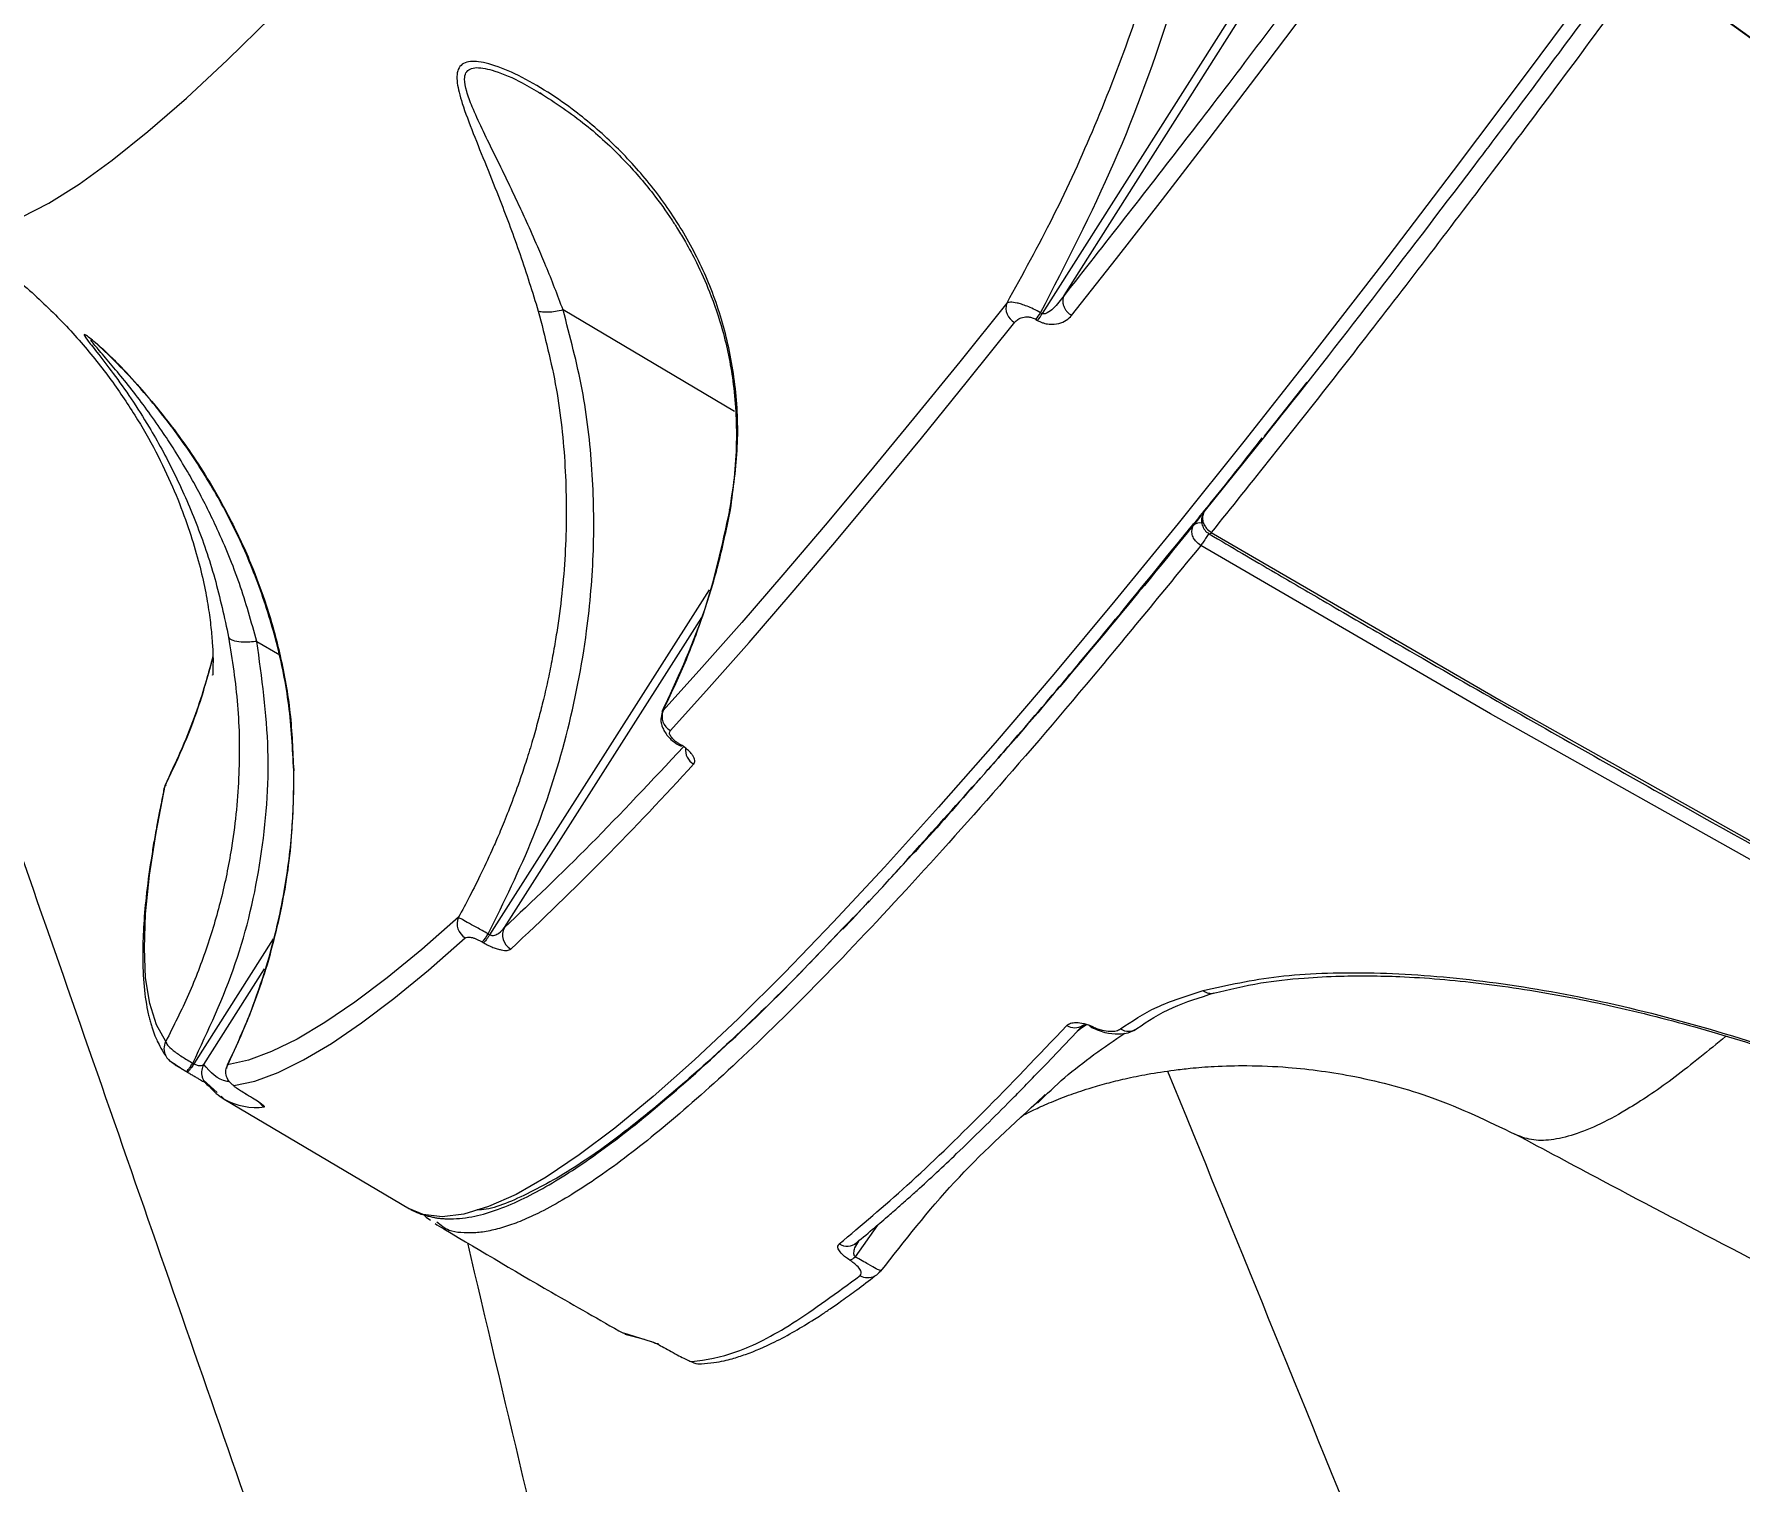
# Model space of a CAD drawing. Header units: millimetres. Extents: x -5609 to 5139, y -3980 to 3221.
# Drawn here: x 1872.1 to 1978.7, y -508.7 to -418.1 of the extents above; entities that cross this region are included whole.
import ezdxf

# ---------------------------------------------------------------- set-up
doc = ezdxf.new("R2010")
doc.units = ezdxf.units.MM
for name, color, linetype in [('DIKOM_ОБЪЕКТ', 7, 'Continuous'), ('DIKOM_РАЗМЕР_ЗОНА', 7, 'Continuous'), ('DIKOM_РАЗМЕР_ОБЪЕКТА', 7, 'Continuous')]:
    doc.layers.add(name, color=color, linetype=linetype)
doc.styles.add('style1', font='arial.ttf', dxfattribs={"width": 0.8})
doc.dimstyles.new('1-50', dxfattribs={"dimtxt": 300, "dimasz": 200, "dimexe": 100, "dimexo": 0, "dimgap": 100, "dimtad": 1, "dimtxsty": 'style1', "dimcen": 200, "dimclrd": 7, "dimclre": 7, "dimclrt": 7, "dimadec": 1, "dimazin": 2, "dimtfac": 1, "dimtmove": 0, "dimatfit": 2, "dimfxl": 0, "dimlwd": 25, "dimlwe": 18, "dimarcsym": 0})

# ---------------------------------------------------------------- blocks, each defined once
blk = doc.blocks.new('A$Cc336a1e3')
at = {"color": 8, "linetype": 'Continuous', "lineweight": 15}
for p, q in [((4781.8, 879.05), (4755.29, 837.28)), ((4756.66, 838.42), (4781.25, 877.16)), ((4736.06, 831.16), (4725.33, 837.51)), ((4769.18, 829.63), (4771.85, 832.99)), ((4769.27, 829.71), (4765.4, 824.89)), ((4734.46, 820.02), (4720.74, 798.45)), ((4721.67, 798.9), (4734.01, 818.29)), ((4706.18, 816.79), (4707.63, 815.94)), ((4708.53, 808.72), (4708.49, 808.71)), ((4700.51, 807.8), (4700.45, 807.79)), ((4707.21, 798.19), (4702.25, 790.38)), ((4702.87, 790.34), (4706.66, 796.32)), ((4745, 780.3), (4743.59, 778.32)), ((4729.12, 773.57), (4730.85, 773.02))]:
    blk.add_line(p, q, dxfattribs=at)
at = {"color": 7, "linetype": 'Continuous', "lineweight": 15}
for p, q in [((4755.19, 837.34), (4755.29, 837.28)), ((4754.9, 836.92), (4755, 836.86)), ((4765.4, 824.87), (4765.33, 824.65)), ((4764.66, 823.83), (4764.74, 824.05)), ((4732.55, 810.32), (4732.57, 810.3)), ((4732.62, 810.37), (4732.65, 810.35)), ((4720.28, 798), (4720.37, 797.95)), ((4720.65, 798.5), (4720.74, 798.45)), ((4757.96, 792.88), (4757.97, 792.88)), ((4702.18, 790.42), (4702.25, 790.38)), ((4701.76, 789.9), (4701.85, 789.85)), ((4701.84, 789.86), (4701.83, 789.86)), ((4702.85, 789.36), (4703.7, 788.58)), ((4703.95, 788.35), (4704.15, 788.17)), ((4705.47, 788.5), (4705.55, 788.46)), ((4705.49, 788.5), (4705.49, 788.49)), ((4705.49, 788.49), (4705.54, 788.46)), ((4754.94, 787.95), (4755.47, 788.47)), ((4704.15, 788.17), (4715.72, 781.32)), ((4717.33, 780.39), (4717.44, 780.31)), ((4744.98, 777.21), (4745.19, 777.44)), ((4745.11, 777.33), (4745.2, 777.46)), ((4729.19, 773.48), (4730.43, 773.16))]:
    blk.add_line(p, q, dxfattribs=at)
at = {"color": 8, "linetype": 'Continuous', "lineweight": 15, "flags": 128}
for points in [[(4691.46, 843.31), (4693.18, 844.19), (4695.07, 845.38), (4697.14, 846.87), (4699.37, 848.66), (4701.78, 850.75), (4704.35, 853.14), (4707.09, 855.82), (4709.99, 858.8), (4713.05, 862.07), (4716.26, 865.63), (4719.63, 869.47), (4723.14, 873.59), (4726.81, 878), (4730.61, 882.67), (4734.56, 887.61), (4738.64, 892.82), (4742.85, 898.29), (4747.2, 904.01), (4751.66, 909.98), (4756.25, 916.2)], [(4790.36, 858.75), (4785.62, 852.36), (4780.99, 846.21), (4776.5, 840.31), (4772.13, 834.67), (4767.89, 829.29), (4763.79, 824.17), (4759.83, 819.32), (4756.01, 814.74), (4752.34, 810.44), (4748.81, 806.42), (4745.44, 802.68), (4742.23, 799.23), (4739.17, 796.07), (4736.27, 793.19), (4733.54, 790.62), (4730.97, 788.34), (4728.57, 786.36), (4726.34, 784.68), (4724.27, 783.3), (4722.39, 782.22), (4720.67, 781.45), (4719.13, 780.98), (4717.77, 780.82), (4716.59, 780.96), (4715.72, 781.32)], [(4732.54, 810.32), (4732.56, 810.32), (4732.62, 810.37)], [(4732.65, 810.35), (4732.59, 810.31), (4732.57, 810.3)], [(4758.47, 792.69), (4758.46, 792.62), (4758.47, 792.61)], [(4706.38, 787.93), (4706.5, 787.8), (4706.66, 787.69)], [(4733.89, 771.62), (4733.92, 771.63), (4733.99, 771.63)]]:
    blk.add_lwpolyline(points, dxfattribs=at)
at = {"color": 7, "linetype": 'Continuous', "lineweight": 15, "flags": 128}
for points in [[(4757.13, 837.17), (4759.94, 840.73), (4762.81, 844.42), (4765.73, 848.21), (4768.71, 852.12), (4771.75, 856.14), (4774.83, 860.26), (4777.98, 864.49), (4781.17, 868.83)], [(4753.07, 837.94), (4750.13, 834.26), (4747.25, 830.72), (4744.45, 827.32), (4741.72, 824.06), (4739.07, 820.95), (4736.5, 817.98), (4734, 815.15), (4731.59, 812.47)], [(4732.04, 811.22), (4734.46, 813.9), (4736.96, 816.73), (4739.54, 819.71), (4742.2, 822.83), (4744.93, 826.1), (4747.74, 829.5), (4750.62, 833.05), (4753.57, 836.74)], [(4765.86, 823.6), (4783.99, 813.08), (4802.25, 802.83), (4820.65, 792.87), (4839.17, 783.2), (4857.82, 773.81), (4876.58, 764.72), (4895.46, 755.93), (4914.44, 747.43), (4933.52, 739.24), (4952.69, 731.35), (4971.95, 723.76)], [(4971.29, 722.94), (4952.03, 730.53), (4932.85, 738.42), (4913.77, 746.61), (4894.8, 755.11), (4875.92, 763.9), (4857.16, 772.99), (4838.51, 782.38), (4819.99, 792.05), (4801.59, 802.01), (4783.33, 812.26), (4765.2, 822.78)], [(4700.49, 791.77), (4699.9, 792.82), (4699.49, 794.15), (4699.23, 795.75), (4699.15, 797.62), (4699.22, 799.76), (4699.47, 802.17), (4699.88, 804.84), (4700.45, 807.79)], [(4718.79, 799.54), (4716.5, 797.52), (4714.34, 795.76), (4712.32, 794.23), (4710.44, 792.96), (4708.71, 791.93), (4707.11, 791.14), (4705.66, 790.61), (4704.35, 790.32)], [(4704.74, 789.02), (4706.05, 789.3), (4707.51, 789.84), (4709.11, 790.62), (4710.85, 791.66), (4712.73, 792.94), (4714.75, 794.46), (4716.91, 796.24), (4719.21, 798.25)], [(4757.82, 792.77), (4757.89, 792.82), (4757.95, 792.87)], [(4744.83, 777.12), (4744.95, 777.19), (4744.98, 777.21)]]:
    blk.add_lwpolyline(points, dxfattribs=at)
at = {"color": 7, "linetype": 'Continuous', "lineweight": 15}
for centre, radius, start, end in [((4754.03, 837.63), 1.01, 162.4885, 242.5234), ((4750.7, 840.13), 5.28, 322.5901, 328.1296), ((4750.81, 840.07), 5.28, 322.5901, 328.1296), ((4732.53, 812.1), 1.01, 158.4726, 240.8993), ((4589.39, 940.15), 194.77, 312.9352, 317.7204), ((4701.27, 807.36), 0.926, 152.3134, 181.2242), ((4719.72, 799.13), 1.01, 156.3192, 239.9889), ((4722.56, 798.43), 1.01, 152.1987, 240.1722), ((4717.86, 800.15), 3.24, 318.4077, 329.4765), ((4701.37, 791.33), 0.991, 207.4972, 239.3796), ((4705.96, 791.21), 3.54, 219.1072, 239.1583), ((4743.04, 778.78), 0.716, 288.0543, 320.1559), ((4731.35, 773.88), 0.993, 240.0349, 266.4946), ((4733.88, 772.61), 0.991, 240.1236, 270.7333)]:
    blk.add_arc(centre, radius, start, end, dxfattribs=at)
at = {"color": 8, "linetype": 'Continuous', "lineweight": 15}
for centre, radius, start, end in [((4765.14, 823.59), 0.607, 76.7952, 131.2951), ((4734.02, 810.02), 1.04, 174.5385, 240.1023), ((4765.85, 795.56), 0.776, 230.5831, 284.8166), ((4757.33, 793.6), 0.962, 238.7683, 300.5124), ((4760.69, 793.32), 0.904, 236.3909, 305.9282), ((4701.36, 791.33), 0.983, 152.9526, 207.8314), ((4706.14, 791.75), 4.1, 240.9314, 277.2636), ((4743.09, 779.95), 0.965, 239.2654, 308.5672), ((4744.39, 777.99), 0.976, 239.7096, 296.7966)]:
    blk.add_arc(centre, radius, start, end, dxfattribs=at)
at = {"color": 7, "linetype": 'Continuous', "lineweight": 15}
for points, knots in [([(5134.37, 1449.42), (5133.03, 1446.04), (5130.34, 1439.28), (5125.62, 1428.11), (5120.41, 1416.2), (5114.67, 1403.52), (5108.56, 1390.4), (5102.13, 1376.93), (5095.43, 1363.19), (5089.59, 1351.42), (5084.8, 1341.92), (5081.24, 1334.89), (5077.59, 1327.76), (5073.86, 1320.51), (5068.63, 1310.44), (5061.75, 1297.31), (5053, 1280.87), (5043.83, 1263.83), (5034.23, 1246.24), (5024.44, 1228.53), (5014.52, 1210.78), (5004.5, 1193.04), (4996.48, 1179.01), (4990.64, 1168.84), (4987.06, 1162.65), (4983.45, 1156.42), (4979.81, 1150.17), (4976.15, 1143.88), (4972.45, 1137.57), (4966.47, 1127.4), (4958.13, 1113.31), (4947.37, 1095.31), (4936.42, 1077.19), (4925.33, 1059.01), (4914.37, 1041.25), (4903.58, 1023.93), (4892.98, 1007.11), (4884.54, 993.86), (4878.24, 984.06), (4874.07, 977.6), (4869.91, 971.18), (4865.75, 964.8), (4861.61, 958.46), (4855.38, 948.99), (4847.14, 936.57), (4837.01, 921.52), (4827.09, 906.98), (4817.39, 893), (4807.96, 879.63), (4798.82, 866.91), (4790, 854.88), (4781.54, 843.61), (4773.43, 833.06), (4768.39, 826.76), (4765.86, 823.6)], [0, 0, 0, 0, 0.024819, 0.049681, 0.074585, 0.099531, 0.12452, 0.147882, 0.17128, 0.194715, 0.205777, 0.216847, 0.227925, 0.239011, 0.250106, 0.273561, 0.297359, 0.321499, 0.345981, 0.370806, 0.394284, 0.418061, 0.442135, 0.45031, 0.458518, 0.466761, 0.475037, 0.483347, 0.49169, 0.500068, 0.523695, 0.547624, 0.571855, 0.596389, 0.621225, 0.644678, 0.668395, 0.692375, 0.701869, 0.711403, 0.720978, 0.730593, 0.740249, 0.749946, 0.774408, 0.798991, 0.823695, 0.848519, 0.873464, 0.898529, 0.923716, 0.949023, 0.974451, 1, 1, 1, 1]), ([(4764.2, 897.77), (4764.63, 896.08), (4765.48, 892.7), (4766.02, 887.51), (4766.14, 882.31), (4765.84, 877.11), (4765.21, 871.95), (4764.21, 866.53), (4762.81, 860.92), (4760.93, 854.97), (4758.66, 849.09), (4756.05, 843.34), (4754.06, 839.72), (4753.07, 837.94)], [0, 0, 0, 0, 0.0825, 0.16527, 0.248914, 0.332009, 0.415608, 0.499569, 0.597796, 0.695062, 0.800994, 0.901738, 1, 1, 1, 1]), ([(4755.19, 837.34), (4756.79, 840.44), (4760, 846.66), (4763.56, 856.49), (4765.95, 865.77), (4767.26, 874.39), (4767.66, 881.39), (4767.4, 887.54), (4766.75, 892.8), (4765.82, 896.21), (4765.35, 897.93)], [0, 0, 0, 0, 0.166598, 0.33349, 0.499271, 0.624104, 0.749756, 0.833305, 0.916533, 1, 1, 1, 1]), ([(4809.81, 884.21), (4809.47, 883.73), (4806.87, 880.03), (4802.08, 873.36), (4795.46, 864.22), (4788.94, 855.37), (4782.52, 846.79), (4776.25, 838.61), (4771.82, 832.89), (4769.57, 830.09), (4769.27, 829.71)], [0, 0, 0, 0, 0.022296, 0.172978, 0.328074, 0.485358, 0.644798, 0.808464, 0.974188, 1, 1, 1, 1]), ([(4780.64, 870), (4777.82, 866.19), (4772.18, 858.55), (4764.18, 848), (4759.16, 841.61), (4756.66, 838.42)], [0, 0, 0, 0, 0.33332, 0.666686, 1, 1, 1, 1]), ([(4735.8, 825.02), (4735.98, 826.34), (4736.35, 828.98), (4736.17, 832.87), (4735.45, 836.52), (4734.23, 839.88), (4732.6, 842.91), (4730.64, 845.63), (4728.39, 848.04), (4726.2, 849.9), (4724.14, 851.31), (4722.36, 852.29), (4720.96, 852.85), (4720.06, 853.04), (4719.52, 853.06), (4719.09, 852.95), (4718.7, 852.58), (4718.66, 851.92), (4718.82, 851.11), (4719.12, 850.09), (4719.7, 848.57), (4720.53, 846.53), (4721.54, 844.02), (4722.66, 841.03), (4723.41, 838.63), (4723.78, 837.44)], [0, 0, 0, 0, 0.06164, 0.123321, 0.185035, 0.246457, 0.308237, 0.37022, 0.432006, 0.494299, 0.53657, 0.580575, 0.620611, 0.637615, 0.653076, 0.669366, 0.685774, 0.718211, 0.733539, 0.750416, 0.792137, 0.834236, 0.87631, 0.938268, 1, 1, 1, 1]), ([(4723.87, 851.1), (4724.85, 850.46), (4726.68, 849.25), (4729.02, 847.07), (4730.82, 845.02), (4731.89, 843.52), (4732.54, 842.51), (4733.07, 841.63), (4733.76, 840.34), (4734.58, 838.51), (4735.4, 836.08), (4736.05, 832.95), (4736.23, 829.81), (4736.07, 827.09), (4735.84, 825.69), (4735.73, 825.03)], [0, 0, 0, 0, 0.130906, 0.247186, 0.345386, 0.414015, 0.437242, 0.469307, 0.518117, 0.583405, 0.665307, 0.764164, 0.87911, 0.942786, 1, 1, 1, 1]), ([(4765.68, 588.13), (4763.27, 595.33), (4758.46, 609.71), (4750.83, 632.12), (4742.96, 655.05), (4734.84, 678.55), (4726.53, 702.54), (4718.2, 726.56), (4709.86, 750.56), (4701.53, 774.53), (4693.03, 798.94), (4684.38, 823.76), (4678.48, 840.63), (4675.53, 849.07)], [0, 0, 0, 0, 0.094252, 0.188303, 0.282246, 0.375768, 0.468877, 0.561719, 0.649139, 0.736564, 0.824107, 0.911882, 1, 1, 1, 1]), ([(4686.24, 842.88), (4686.84, 842.53), (4688.41, 841.6), (4690.75, 839.83), (4693.2, 837.66), (4695.36, 835.35), (4697.21, 833), (4698.77, 830.65), (4700.05, 828.36), (4701.06, 826.17), (4701.84, 824.13), (4702.43, 822.25), (4702.85, 820.56), (4703.14, 819.06), (4703.31, 817.76), (4703.41, 816.67), (4703.45, 815.8), (4703.44, 815.16), (4703.43, 814.79), (4703.42, 814.64), (4703.42, 814.69), (4703.42, 814.69)], [0, 0, 0, 0, 0.034177, 0.089553, 0.144335, 0.198463, 0.251905, 0.304693, 0.356941, 0.40886, 0.460767, 0.512954, 0.565866, 0.619997, 0.67586, 0.733978, 0.794852, 0.858965, 0.926758, 0.998605, 1, 1, 1, 1]), ([(4756.66, 838.42), (4756.45, 838.13), (4756.15, 837.73), (4755.7, 837.36), (4755.47, 837.26), (4755.37, 837.26), (4755.32, 837.27), (4755.3, 837.27), (4755.29, 837.28)], [0, 0, 0, 0, 0.582368, 0.834412, 0.935119, 0.970469, 0.985719, 1, 1, 1, 1]), ([(4756.66, 838.42), (4756.62, 838.32), (4756.57, 838.16), (4756.58, 837.93), (4756.63, 837.74), (4756.72, 837.56), (4756.87, 837.35), (4757.03, 837.24), (4757.13, 837.17)], [0, 0, 0, 0, 0.239449, 0.368387, 0.499989, 0.631585, 0.760499, 1, 1, 1, 1]), ([(4723.78, 837.44), (4724.2, 835.83), (4725.02, 832.62), (4725.53, 827.72), (4725.57, 822.81), (4725.22, 819.16), (4724.84, 816.75), (4724.62, 815.54), (4724.37, 814.28), (4724.09, 813.08), (4723.79, 811.91), (4723.47, 810.74), (4723.11, 809.55), (4722.83, 808.71), (4722.64, 808.15), (4722.38, 807.41), (4722.04, 806.49), (4721.66, 805.54), (4721.41, 804.94), (4721.19, 804.41), (4720.8, 803.54), (4720.25, 802.35), (4719.52, 800.88), (4719.03, 799.97), (4718.79, 799.54)], [0, 0, 0, 0, 0.125028, 0.249268, 0.374002, 0.499919, 0.52983, 0.561443, 0.594765, 0.628575, 0.656188, 0.687216, 0.721671, 0.75181, 0.755281, 0.767389, 0.812286, 0.830252, 0.846629, 0.861416, 0.874613, 0.920247, 0.962048, 1, 1, 1, 1]), ([(4720.65, 798.5), (4721.64, 800.5), (4723.61, 804.5), (4725.65, 810.87), (4726.84, 816.89), (4727.31, 822.48), (4727.22, 827.52), (4726.64, 832.57), (4725.77, 835.85), (4725.33, 837.51)], [0, 0, 0, 0, 0.166477, 0.332316, 0.499127, 0.624996, 0.749823, 0.874391, 1, 1, 1, 1]), ([(4725.33, 837.51), (4725.17, 837.47), (4724.84, 837.4), (4724.4, 837.36), (4724.02, 837.36), (4723.86, 837.41), (4723.78, 837.44)], [0, 0, 0, 0, 0.245746, 0.499956, 0.754202, 1, 1, 1, 1]), ([(4725.33, 837.51), (4725.33, 837.51), (4725.33, 837.51), (4725.33, 837.51), (4725.33, 837.51)], [0, 0, 0, 0, 0.456266, 1, 1, 1, 1]), ([(4755.19, 837.34), (4755.04, 837.42), (4754.76, 837.57), (4754.35, 837.74), (4754, 837.87), (4753.63, 837.97), (4753.27, 838.01), (4753.14, 837.96), (4753.07, 837.94)], [0, 0, 0, 0, 0.150349, 0.292894, 0.425087, 0.549297, 0.780193, 1, 1, 1, 1]), ([(4753.57, 836.74), (4753.63, 836.8), (4753.76, 836.93), (4754, 837.04), (4754.24, 837.08), (4754.45, 837.08), (4754.67, 837.03), (4754.82, 836.96), (4754.9, 836.92)], [0, 0, 0, 0, 0.248532, 0.498055, 0.62992, 0.749022, 0.87447, 1, 1, 1, 1]), ([(4755, 836.86), (4755.06, 836.83), (4755.18, 836.76), (4755.42, 836.67), (4755.84, 836.59), (4756.36, 836.64), (4756.82, 836.85), (4757.03, 837.06), (4757.13, 837.17)], [0, 0, 0, 0, 0.062255, 0.126089, 0.251386, 0.500792, 0.75046, 1, 1, 1, 1]), ([(4708.49, 808.71), (4708.42, 810.08), (4708.28, 812.81), (4707.47, 816.76), (4706.3, 820.49), (4704.78, 823.98), (4702.98, 827.2), (4701.18, 829.83), (4699.49, 831.96), (4698.02, 833.6), (4696.9, 834.72), (4696.2, 835.37), (4695.8, 835.71), (4695.51, 835.93), (4695.32, 836.02), (4695.48, 835.77), (4695.84, 835.31), (4696.35, 834.66), (4697.2, 833.56), (4698.33, 831.98), (4699.63, 829.94), (4701.03, 827.38), (4702.42, 824.22), (4703.61, 820.8), (4704.15, 818.29), (4704.42, 817.05)], [0, 0, 0, 0, 0.061598, 0.123111, 0.184722, 0.246758, 0.308516, 0.370709, 0.412988, 0.456994, 0.496967, 0.513879, 0.529198, 0.545485, 0.561963, 0.594427, 0.609744, 0.62666, 0.668403, 0.71054, 0.752612, 0.814577, 0.876385, 0.938485, 1, 1, 1, 1]), ([(4695.9, 835.61), (4695.97, 835.56), (4696.14, 835.44), (4696.69, 834.95), (4697.55, 834.11), (4698.64, 832.95), (4699.82, 831.55), (4700.91, 830.18), (4702, 828.68), (4703.19, 826.86), (4704.51, 824.52), (4705.77, 821.86), (4706.86, 818.92), (4707.71, 815.8), (4708.34, 812.36), (4708.43, 809.92), (4708.48, 808.72)], [0, 0, 0, 0, 0.029428, 0.07247, 0.113277, 0.188472, 0.253697, 0.308393, 0.365171, 0.43263, 0.516135, 0.616054, 0.701877, 0.7958, 0.898887, 1, 1, 1, 1]), ([(4763.81, 822.98), (4764.53, 823.85), (4766.19, 825.86), (4768.02, 828.19), (4769.05, 829.51)], [0, 0, 0, 0, 0.434876, 1, 1, 1, 1]), ([(4735.76, 825.11), (4735.27, 822.83), (4734.32, 818.43), (4732.43, 814.36), (4731.51, 812.39)], [0, 0, 0, 0, 0.517923, 1, 1, 1, 1]), ([(4731.59, 812.47), (4732.06, 813.47), (4733.01, 815.46), (4734.16, 818.57), (4735.13, 821.76), (4735.57, 823.93), (4735.8, 825.02)], [0, 0, 0, 0, 0.248306, 0.498461, 0.74921, 1, 1, 1, 1]), ([(4765.3, 824.65), (4765.3, 824.65), (4765.29, 824.63), (4765.28, 824.56), (4765.25, 824.42), (4765.26, 824.19), (4765.35, 823.9), (4765.52, 823.64), (4765.69, 823.55), (4765.76, 823.51)], [0, 0, 0, 0, 0.006922, 0.055224, 0.15215, 0.327992, 0.568846, 0.83887, 1, 1, 1, 1]), ([(4765.37, 824.82), (4765.36, 824.81), (4765.35, 824.78), (4765.34, 824.75), (4765.32, 824.72), (4765.32, 824.7), (4765.31, 824.69), (4765.31, 824.68), (4765.31, 824.67), (4765.3, 824.66), (4765.3, 824.66), (4765.3, 824.66), (4765.3, 824.65)], [0, 0, 0, 0, 0.229262, 0.465804, 0.626407, 0.737014, 0.814628, 0.868904, 0.907711, 0.934652, 0.954056, 1, 1, 1, 1]), ([(4765.33, 824.65), (4765.32, 824.55), (4765.3, 824.36), (4765.41, 824.08), (4765.58, 823.81), (4765.76, 823.68), (4765.86, 823.6)], [0, 0, 0, 0, 0.250067, 0.500158, 0.704015, 1, 1, 1, 1]), ([(4765.2, 822.78), (4765.1, 822.86), (4764.92, 822.99), (4764.74, 823.26), (4764.64, 823.54), (4764.66, 823.73), (4764.66, 823.83)], [0, 0, 0, 0, 0.295944, 0.49987, 0.749896, 1, 1, 1, 1]), ([(4765.74, 823.51), (4767.12, 822.69), (4769.48, 821.3), (4772.54, 819.52), (4774.91, 818.14), (4778.55, 816.03), (4785.51, 812.03), (4798.99, 804.42), (4816.76, 794.71), (4837.11, 784.04), (4861.96, 771.49), (4892.26, 757.04), (4926.85, 741.74), (4960.47, 727.94), (4993.03, 715.55), (5025.81, 704.05), (5058.97, 693.37), (5092.49, 683.54), (5126.35, 674.6), (5160.32, 666.62), (5194.35, 659.59), (5229.57, 653.32), (5265.93, 647.93), (5301.91, 643.74), (5330.19, 641.27), (5346.58, 640.17), (5352.58, 639.81), (5354.34, 639.71), (5356.3, 639.6), (5358.83, 639.46), (5362.24, 639.27), (5364.82, 639.15), (5366.27, 639.08)], [0, 0, 0, 0, 0.007395, 0.012651, 0.01635, 0.020071, 0.032042, 0.053428, 0.091616, 0.125713, 0.15981, 0.220696, 0.281581, 0.335944, 0.390306, 0.444669, 0.499032, 0.554384, 0.609735, 0.665086, 0.720438, 0.77579, 0.836676, 0.897563, 0.951144, 0.97472, 0.977721, 0.980527, 0.983306, 0.987344, 0.992909, 1, 1, 1, 1]), ([(4747.63, 804.02), (4748.97, 805.5), (4752.4, 809.28), (4757.8, 815.6), (4762.05, 820.82), (4763.81, 822.98)], [0, 0, 0, 0, 0.272312, 0.699445, 1, 1, 1, 1]), ([(4704.42, 817.05), (4704.64, 815.64), (4705.08, 812.8), (4705.13, 808.43), (4704.75, 804.44), (4704.03, 800.84), (4703.12, 797.73), (4701.96, 794.68), (4700.98, 792.75), (4700.49, 791.77)], [0, 0, 0, 0, 0.162669, 0.327221, 0.500003, 0.62458, 0.750024, 0.874631, 1, 1, 1, 1]), ([(4706.18, 816.79), (4706.04, 816.77), (4705.69, 816.73), (4705.15, 816.73), (4704.74, 816.81), (4704.5, 816.92), (4704.45, 817), (4704.42, 817.05)], [0, 0, 0, 0, 0.165764, 0.393347, 0.678365, 0.836996, 1, 1, 1, 1]), ([(4702.18, 790.42), (4703.14, 792.47), (4705.07, 796.57), (4706.58, 803.2), (4707.13, 810), (4706.5, 814.53), (4706.18, 816.79)], [0, 0, 0, 0, 0.24978, 0.499781, 0.750119, 1, 1, 1, 1]), ([(4706.18, 816.79), (4706.18, 816.79), (4706.18, 816.79), (4706.18, 816.79), (4706.18, 816.79), (4706.18, 816.79)], [0, 0, 0, 0, 0.550952, 0.809085, 1, 1, 1, 1]), ([(4703.44, 815.89), (4703.15, 814.79), (4702.4, 811.94), (4701.15, 809.26), (4700.38, 807.62)], [0, 0, 0, 0, 0.383996, 1, 1, 1, 1]), ([(4731.54, 812.38), (4731.5, 812.22), (4731.4, 811.89), (4731.52, 811.44), (4731.72, 811.07), (4731.94, 810.79), (4732.22, 810.53), (4732.44, 810.39), (4732.54, 810.32)], [0, 0, 0, 0, 0.198096, 0.437476, 0.570271, 0.709864, 0.853993, 1, 1, 1, 1]), ([(4732.62, 810.37), (4732.56, 810.41), (4732.44, 810.48), (4732.29, 810.6), (4732.17, 810.72), (4732.04, 810.88), (4731.96, 811.07), (4732.01, 811.17), (4732.04, 811.22)], [0, 0, 0, 0, 0.124573, 0.25019, 0.374507, 0.500519, 0.749821, 1, 1, 1, 1]), ([(4732.57, 810.3), (4732.61, 810.29), (4732.68, 810.26), (4732.74, 810.25), (4732.76, 810.27), (4732.76, 810.28)], [0, 0, 0, 0, 0.492784, 0.962575, 1, 1, 1, 1]), ([(4733.5, 809.12), (4733.53, 809.19), (4733.61, 809.33), (4733.49, 809.6), (4733.31, 809.83), (4733.12, 810.02), (4732.9, 810.19), (4732.73, 810.3), (4732.65, 810.35)], [0, 0, 0, 0, 0.24994, 0.499144, 0.625253, 0.749447, 0.875103, 1, 1, 1, 1]), ([(4708.49, 808.84), (4708.47, 807.22), (4708.41, 803.99), (4707.59, 799.2), (4706.27, 794.52), (4704.93, 791.58), (4704.26, 790.11)], [0, 0, 0, 0, 0.249879, 0.499171, 0.750536, 1, 1, 1, 1]), ([(4704.35, 790.32), (4704.64, 790.93), (4705.32, 792.36), (4706.23, 794.71), (4706.99, 797.1), (4707.55, 799.35), (4707.95, 801.37), (4708.24, 803.38), (4708.41, 805.27), (4708.5, 807.04), (4708.5, 808.17), (4708.49, 808.71)], [0, 0, 0, 0, 0.10579, 0.2495, 0.39811, 0.50086, 0.614746, 0.721604, 0.821433, 0.91423, 1, 1, 1, 1]), ([(4700.34, 807.34), (4700.26, 806.95), (4700.12, 806.26), (4699.95, 805.38), (4699.83, 804.71), (4699.73, 804.16), (4699.65, 803.64), (4699.46, 802.48), (4699.16, 800.16), (4698.96, 796.74), (4699.17, 794.44), (4699.47, 793.2), (4699.55, 792.91), (4699.64, 792.63), (4699.72, 792.38), (4699.83, 792.1), (4699.98, 791.76), (4700.19, 791.32), (4700.39, 791.03), (4700.49, 790.87)], [0, 0, 0, 0, 0.047483, 0.084755, 0.111809, 0.134382, 0.157484, 0.181071, 0.292724, 0.492103, 0.745893, 0.770823, 0.795758, 0.819983, 0.842641, 0.865103, 0.897748, 0.942721, 1, 1, 1, 1]), ([(4619.66, 805.35), (4621.55, 800.06), (4625.2, 789.83), (4630.42, 775.15), (4635.24, 761.61), (4638.92, 751.24), (4641.59, 743.72), (4643.37, 738.72), (4645.1, 733.85), (4646.92, 728.71), (4648.86, 723.24), (4650.9, 717.48), (4653.95, 708.91), (4657.96, 697.57), (4662.92, 683.59), (4667.79, 669.85), (4672.55, 656.39), (4676.17, 646.16), (4678.72, 638.96), (4680.24, 634.65), (4681.78, 630.29), (4683.19, 626.27), (4684.61, 622.26), (4686.08, 618.1), (4687.79, 613.23), (4689.74, 607.68), (4691.94, 601.44), (4694.36, 594.54), (4696.82, 587.5), (4699.18, 580.74), (4701.38, 574.45), (4703.38, 568.71), (4705.22, 563.41), (4707.13, 557.89), (4709.17, 551.98), (4711.33, 545.7), (4713.37, 539.75), (4715.29, 534.13), (4716.53, 530.51), (4717.13, 528.74)], [0, 0, 0, 0, 0.051948, 0.100469, 0.145562, 0.187229, 0.204821, 0.221723, 0.237934, 0.254479, 0.274243, 0.293982, 0.313697, 0.362877, 0.411904, 0.460778, 0.508907, 0.55654, 0.572053, 0.587841, 0.603903, 0.620239, 0.632402, 0.648536, 0.666762, 0.68708, 0.711172, 0.737665, 0.76596, 0.79229, 0.816064, 0.839582, 0.859916, 0.878948, 0.90547, 0.930837, 0.955047, 0.978102, 1, 1, 1, 1]), ([(4742.58, 798.6), (4743.47, 799.51), (4745.05, 801.11), (4746.85, 803.14), (4747.63, 804.02)], [0, 0, 0, 0, 0.564867, 1, 1, 1, 1]), ([(4720.65, 798.5), (4720.53, 798.57), (4720.28, 798.71), (4719.93, 798.9), (4719.61, 799.08), (4719.25, 799.27), (4718.92, 799.46), (4718.83, 799.51), (4718.79, 799.54)], [0, 0, 0, 0, 0.135612, 0.268329, 0.39895, 0.525776, 0.767589, 1, 1, 1, 1]), ([(4720.74, 798.45), (4720.76, 798.44), (4720.81, 798.42), (4720.92, 798.4), (4721.11, 798.43), (4721.4, 798.58), (4721.56, 798.77), (4721.67, 798.9)], [0, 0, 0, 0, 0.051549, 0.108441, 0.250837, 0.500428, 1, 1, 1, 1]), ([(4715.8, 781.28), (4715.97, 781.19), (4716.3, 781.02), (4716.77, 780.89), (4717.1, 780.81), (4717.36, 780.76), (4717.61, 780.72), (4717.87, 780.7), (4718.51, 780.67), (4720, 780.8), (4722.51, 781.68), (4725.84, 783.58), (4729.64, 786.33), (4734.16, 790.21), (4738.53, 794.33), (4741.54, 797.5), (4742.58, 798.6)], [0, 0, 0, 0, 0.025409, 0.049157, 0.067266, 0.083066, 0.098567, 0.113768, 0.128785, 0.211356, 0.358753, 0.490333, 0.621897, 0.771384, 0.920861, 1, 1, 1, 1]), ([(4719.21, 798.25), (4719.25, 798.27), (4719.33, 798.32), (4719.53, 798.3), (4719.74, 798.25), (4719.91, 798.18), (4720.1, 798.1), (4720.22, 798.03), (4720.28, 798)], [0, 0, 0, 0, 0.248749, 0.498318, 0.626469, 0.749275, 0.875476, 1, 1, 1, 1]), ([(4720.74, 798.45), (4720.7, 798.39), (4720.62, 798.27), (4720.52, 798.12), (4720.43, 798.01), (4720.39, 797.97), (4720.37, 797.95)], [0, 0, 0, 0, 0.246497, 0.499878, 0.753547, 1, 1, 1, 1]), ([(4720.37, 797.95), (4720.47, 797.89), (4720.66, 797.78), (4720.95, 797.65), (4721.23, 797.56), (4721.55, 797.48), (4721.87, 797.45), (4722, 797.52), (4722.06, 797.55)], [0, 0, 0, 0, 0.126077, 0.250514, 0.373303, 0.501439, 0.751012, 1, 1, 1, 1]), ([(4765.35, 794.96), (4766.87, 795.3), (4769.89, 795.97), (4775.57, 796.17), (4781.91, 795.76), (4788.82, 794.67), (4796.1, 792.91), (4803.57, 790.51), (4811.06, 787.54), (4815.87, 785.13), (4818.26, 783.92)], [0, 0, 0, 0, 0.12503, 0.249835, 0.375003, 0.499595, 0.624845, 0.749305, 0.874745, 1, 1, 1, 1]), ([(4766.01, 794.8), (4766.97, 795.03), (4768.7, 795.45), (4771.43, 795.75), (4773.74, 795.87), (4775.75, 795.89), (4778.61, 795.82), (4782.69, 795.48), (4788.2, 794.62), (4793.88, 793.34), (4798.3, 792.07), (4801.44, 791.04), (4803.62, 790.28), (4806.36, 789.26), (4809.77, 787.87), (4813.81, 786.07), (4816.63, 784.63), (4818.15, 783.85)], [0, 0, 0, 0, 0.082761, 0.15009, 0.202565, 0.24256, 0.281869, 0.382356, 0.483545, 0.585545, 0.681202, 0.710251, 0.745285, 0.791912, 0.850014, 0.919211, 1, 1, 1, 1]), ([(4760.18, 792.57), (4760.9, 793.04), (4762.32, 794), (4764.34, 794.64), (4765.35, 794.96)], [0, 0, 0, 0, 0.500012, 1, 1, 1, 1]), ([(4761.21, 792.59), (4761.91, 793.05), (4763.23, 793.93), (4765.14, 794.53), (4766.04, 794.81)], [0, 0, 0, 0, 0.530502, 1, 1, 1, 1]), ([(4742.6, 779.12), (4743.99, 780.29), (4746.76, 782.63), (4751.51, 787.19), (4755.05, 790.91), (4756.83, 792.77)], [0, 0, 0, 0, 0.331959, 0.665291, 1, 1, 1, 1]), ([(4743.55, 779.1), (4743.93, 779.4), (4744.6, 779.96), (4745.53, 780.75), (4746.26, 781.39), (4746.88, 781.94), (4748.07, 783), (4749.62, 784.45), (4751.53, 786.3), (4752.84, 787.6), (4753.92, 788.7), (4754.92, 789.72), (4756.24, 791.09), (4757.25, 792.17), (4757.82, 792.77)], [0, 0, 0, 0, 0.091752, 0.164596, 0.21858, 0.261868, 0.306045, 0.484387, 0.598085, 0.702972, 0.747721, 0.811993, 0.896067, 1, 1, 1, 1]), ([(4756.83, 792.77), (4756.9, 792.83), (4757.03, 792.93), (4757.4, 792.98), (4757.81, 792.93), (4758.18, 792.82), (4758.37, 792.74), (4758.47, 792.69)], [0, 0, 0, 0, 0.24971, 0.499298, 0.748865, 0.874316, 1, 1, 1, 1]), ([(4758.19, 792.81), (4758.21, 792.79), (4758.25, 792.76), (4758.33, 792.69), (4758.42, 792.64), (4758.47, 792.61)], [0, 0, 0, 0, 0.323821, 0.651191, 1, 1, 1, 1]), ([(4758.47, 792.69), (4758.57, 792.65), (4758.76, 792.56), (4759.13, 792.45), (4759.55, 792.4), (4759.94, 792.43), (4760.1, 792.52), (4760.18, 792.57)], [0, 0, 0, 0, 0.124851, 0.250322, 0.500105, 0.749935, 1, 1, 1, 1]), ([(4758.47, 792.61), (4758.64, 792.54), (4758.96, 792.4), (4759.57, 792.26), (4760.21, 792.22), (4760.81, 792.34), (4761.09, 792.51), (4761.21, 792.59)], [0, 0, 0, 0, 0.154371, 0.300822, 0.56457, 0.796526, 1, 1, 1, 1]), ([(4700.49, 791.77), (4700.51, 791.71), (4700.55, 791.57), (4700.93, 791.23), (4701.49, 790.82), (4701.95, 790.56), (4702.18, 790.42)], [0, 0, 0, 0, 0.245845, 0.494536, 0.746252, 1, 1, 1, 1]), ([(4700.58, 790.73), (4700.62, 790.69), (4700.7, 790.61), (4700.99, 790.4), (4701.31, 790.19), (4701.58, 790.02), (4701.72, 789.94), (4701.78, 789.9)], [0, 0, 0, 0, 0.26388, 0.517553, 0.762236, 0.88162, 1, 1, 1, 1]), ([(4700.87, 790.47), (4700.89, 790.46), (4700.92, 790.42), (4701.1, 790.31), (4701.28, 790.19), (4701.43, 790.1), (4701.6, 790), (4701.71, 789.93), (4701.77, 789.9)], [0, 0, 0, 0, 0.249723, 0.499062, 0.624662, 0.749197, 0.874492, 1, 1, 1, 1]), ([(4701.77, 789.9), (4701.78, 789.9), (4701.8, 789.9), (4701.89, 790.01), (4702.02, 790.18), (4702.13, 790.35), (4702.18, 790.42)], [0, 0, 0, 0, 0.243725, 0.500078, 0.756377, 1, 1, 1, 1]), ([(4702.25, 790.38), (4702.28, 790.37), (4702.35, 790.33), (4702.46, 790.29), (4702.56, 790.27), (4702.67, 790.26), (4702.79, 790.28), (4702.84, 790.32), (4702.87, 790.34)], [0, 0, 0, 0, 0.121794, 0.251073, 0.368683, 0.500764, 0.750195, 1, 1, 1, 1]), ([(4702.87, 790.34), (4702.82, 790.23), (4702.73, 790.05), (4702.72, 789.79), (4702.75, 789.59), (4702.82, 789.39), (4702.96, 789.17), (4703.11, 789.05), (4703.21, 788.98)], [0, 0, 0, 0, 0.239441, 0.368343, 0.499994, 0.631598, 0.760511, 1, 1, 1, 1]), ([(4701.85, 789.86), (4701.93, 789.81), (4702.08, 789.72), (4702.3, 789.59), (4702.5, 789.47), (4702.71, 789.34), (4702.91, 789.23), (4702.93, 789.22), (4702.94, 789.21)], [0, 0, 0, 0, 0.13453, 0.266261, 0.397331, 0.526129, 0.778982, 1, 1, 1, 1]), ([(4704.74, 789.02), (4704.64, 789.09), (4704.44, 789.24), (4704.27, 789.58), (4704.22, 789.97), (4704.31, 790.21), (4704.35, 790.32)], [0, 0, 0, 0, 0.240981, 0.499961, 0.758946, 1, 1, 1, 1]), ([(4704.3, 790.15), (4704.29, 790.13), (4704.28, 790.1), (4704.28, 790.08), (4704.28, 790.08)], [0, 0, 0, 0, 0.830711, 1, 1, 1, 1]), ([(4754.15, 787.19), (4754.34, 787.28), (4754.74, 787.49), (4755.68, 787.92), (4756.85, 788.39), (4758.06, 788.8), (4759.25, 789.15), (4760.49, 789.46), (4761.9, 789.75), (4763.28, 789.96), (4764.64, 790.12), (4766.18, 790.24), (4768.23, 790.29), (4771.18, 790.17), (4775.1, 789.62), (4779.96, 788.33), (4783.15, 786.8), (4784.85, 785.98)], [0, 0, 0, 0, 0.071393, 0.151529, 0.229959, 0.298128, 0.347898, 0.391662, 0.438647, 0.489486, 0.51787, 0.556041, 0.604934, 0.664407, 0.759649, 0.872093, 1, 1, 1, 1]), ([(4705.49, 788.49), (4705.38, 788.56), (4705.16, 788.69), (4704.9, 788.86), (4704.73, 788.99), (4704.74, 789.01), (4704.74, 789.02)], [0, 0, 0, 0, 0.249537, 0.499362, 0.749428, 1, 1, 1, 1]), ([(4706.66, 787.69), (4706.66, 787.7), (4706.66, 787.73), (4706.42, 787.91), (4706.04, 788.16), (4705.7, 788.36), (4705.54, 788.46)], [0, 0, 0, 0, 0.249971, 0.499752, 0.749451, 1, 1, 1, 1]), ([(4745.21, 777.42), (4746.69, 779.31), (4749.62, 783.07), (4753.18, 786.33), (4754.94, 787.95)], [0, 0, 0, 0, 0.504846, 1, 1, 1, 1]), ([(4784.86, 785.99), (4786.68, 785.02), (4794.19, 780.99), (4807.51, 774.11), (4824.84, 765.43), (4842.29, 757.03), (4859.86, 748.9), (4877.53, 741.05), (4895.3, 733.47), (4913.17, 726.16), (4931.13, 719.14), (4949.18, 712.4), (4967.31, 705.94), (4985.52, 699.77), (5003.8, 693.88), (5022.15, 688.29), (5040.56, 682.98), (5059.03, 677.97), (5077.54, 673.26), (5096.11, 668.84), (5114.71, 664.71), (5133.36, 660.89), (5152.03, 657.36), (5170.72, 654.13), (5189.44, 651.22), (5204.76, 649.04), (5213.84, 647.94), (5216.68, 647.59)], [0, 0, 0, 0, 0.01342, 0.055583, 0.097745, 0.139904, 0.182057, 0.224204, 0.266344, 0.308478, 0.350604, 0.392721, 0.434829, 0.476927, 0.519015, 0.561091, 0.603154, 0.645204, 0.68724, 0.72926, 0.771264, 0.813251, 0.85522, 0.89717, 0.939098, 0.981007, 1, 1, 1, 1]), ([(4716.62, 780.94), (4716.64, 780.92), (4716.76, 780.78), (4716.92, 780.68), (4717.05, 780.6)], [0, 0, 0, 0, 0.156579, 1, 1, 1, 1]), ([(4717.44, 780.32), (4719.82, 778.9), (4723.69, 776.61), (4727.6, 774.38), (4729.1, 773.53)], [0, 0, 0, 0, 0.615835, 1, 1, 1, 1]), ([(4743.26, 778.1), (4743.17, 778.17), (4742.98, 778.29), (4742.72, 778.53), (4742.54, 778.77), (4742.49, 778.99), (4742.56, 779.07), (4742.6, 779.12)], [0, 0, 0, 0, 0.12474, 0.250395, 0.500097, 0.749633, 1, 1, 1, 1]), ([(4743.9, 777.14), (4743.93, 777.19), (4744, 777.27), (4743.95, 777.47), (4743.78, 777.7), (4743.53, 777.92), (4743.35, 778.04), (4743.26, 778.1)], [0, 0, 0, 0, 0.250376, 0.499941, 0.749647, 0.875232, 1, 1, 1, 1]), ([(4745.2, 777.46), (4745.2, 777.45), (4745.2, 777.43), (4744.94, 777.55), (4744.53, 777.78), (4744.05, 778.06), (4743.74, 778.23), (4743.59, 778.32)], [0, 0, 0, 0, 0.230013, 0.466354, 0.719119, 0.856463, 1, 1, 1, 1]), ([(4733.38, 771.76), (4734.28, 771.89), (4736.07, 772.16), (4739.58, 773.95), (4742.46, 776.08), (4743.9, 777.14)], [0, 0, 0, 0, 0.330661, 0.663994, 1, 1, 1, 1]), ([(4733.99, 771.63), (4734.24, 771.65), (4734.7, 771.68), (4735.35, 771.8), (4735.88, 771.93), (4736.32, 772.07), (4737.18, 772.36), (4738.32, 772.85), (4739.78, 773.63), (4740.76, 774.23), (4741.51, 774.71), (4742.08, 775.09), (4742.82, 775.61), (4743.75, 776.28), (4744.45, 776.82), (4744.83, 777.12)], [0, 0, 0, 0, 0.091797, 0.164666, 0.218662, 0.261951, 0.306128, 0.484451, 0.598127, 0.702987, 0.737255, 0.783914, 0.843238, 0.915252, 1, 1, 1, 1]), ([(4730.85, 773.02), (4730.89, 773.01), (4730.95, 772.99), (4731.23, 772.86), (4731.63, 772.66), (4731.94, 772.48), (4732.1, 772.39)], [0, 0, 0, 0, 0.250246, 0.500184, 0.749913, 1, 1, 1, 1]), ([(4732.1, 772.39), (4732.27, 772.3), (4732.59, 772.12), (4732.99, 771.92), (4733.28, 771.78), (4733.35, 771.76), (4733.38, 771.76)], [0, 0, 0, 0, 0.250118, 0.499775, 0.749733, 1, 1, 1, 1])]:
    blk.add_open_spline(points, degree=3, knots=knots, dxfattribs=at)
at = {"color": 8, "linetype": 'Continuous', "lineweight": 15}
for points, knots in [([(4725.33, 837.51), (4725.16, 837.97), (4724.81, 838.9), (4724.28, 840.22), (4723.69, 841.6), (4723.1, 842.94), (4722.42, 844.4), (4721.73, 845.86), (4720.97, 847.39), (4720.26, 848.85), (4719.67, 850.12), (4719.28, 851.17), (4719.14, 851.89), (4719.23, 852.36), (4719.49, 852.6), (4720.06, 852.71), (4721.17, 852.46), (4722.57, 851.86), (4723.55, 851.27), (4723.93, 851.04)], [0, 0, 0, 0, 0.056337, 0.112149, 0.163312, 0.231047, 0.285072, 0.356768, 0.42858, 0.499758, 0.570397, 0.624592, 0.674982, 0.709015, 0.743021, 0.777093, 0.846678, 0.939332, 1, 1, 1, 1]), ([(4706.18, 816.79), (4705.84, 818.01), (4705.15, 820.47), (4704.03, 823.16), (4703.11, 825.08), (4702.49, 826.28), (4701.8, 827.51), (4701.09, 828.67), (4700.28, 829.91), (4699.43, 831.13), (4698.49, 832.38), (4697.57, 833.52), (4696.84, 834.38), (4696.35, 834.96), (4696.04, 835.31), (4695.83, 835.57), (4695.82, 835.62), (4695.82, 835.64)], [0, 0, 0, 0, 0.14239, 0.286467, 0.343249, 0.399581, 0.452954, 0.519735, 0.573407, 0.645511, 0.717805, 0.78947, 0.860549, 0.898064, 0.931116, 0.965819, 1, 1, 1, 1]), ([(4735.77, 825.02), (4735.75, 825.02), (4735.73, 825.03), (4735.78, 825.02), (4735.8, 825.02)], [0, 0, 0, 0, 0.511916, 1, 1, 1, 1]), ([(4765.24, 824.68), (4764.91, 824.27), (4762.55, 821.32), (4758.46, 816.41), (4754.29, 811.46), (4752.17, 809.07), (4751.75, 808.61)], [0, 0, 0, 0, 0.067207, 0.480855, 0.89897, 1, 1, 1, 1]), ([(4765.7, 823.54), (4765.65, 823.45), (4765.53, 823.26), (4765.35, 822.98), (4765.25, 822.85), (4765.2, 822.78)], [0, 0, 0, 0, 0.267065, 0.633542, 1, 1, 1, 1]), ([(4765.86, 823.6), (4765.82, 823.56), (4765.76, 823.48), (4765.75, 823.51), (4765.75, 823.52)], [0, 0, 0, 0, 0.604657, 1, 1, 1, 1]), ([(4765.2, 822.78), (4762.78, 819.82), (4757.95, 813.92), (4751.34, 806.26), (4745.23, 799.52), (4739.68, 793.77), (4734.79, 789.11), (4730.53, 785.46), (4726.86, 782.75), (4724.32, 781.27), (4722.63, 780.51), (4721.59, 780.14), (4720.63, 779.9), (4719.75, 779.79), (4718.94, 779.81), (4718.1, 779.93), (4717.68, 780.29), (4717.44, 780.49)], [0, 0, 0, 0, 0.097505, 0.194548, 0.291131, 0.387253, 0.482914, 0.571783, 0.66025, 0.748316, 0.782806, 0.817234, 0.8516, 0.885904, 0.920147, 0.954327, 1, 1, 1, 1]), ([(4700.45, 807.79), (4701.1, 809.19), (4702.31, 811.77), (4703.09, 814.51), (4703.44, 815.75)], [0, 0, 0, 0, 0.545054, 1, 1, 1, 1]), ([(4732.86, 810.2), (4730.88, 808.09), (4726.86, 803.79), (4723.42, 800.55), (4721.67, 798.9)], [0, 0, 0, 0, 0.490603, 1, 1, 1, 1]), ([(4751.55, 808.37), (4750.26, 806.91), (4748.37, 804.73), (4746.66, 802.91), (4746.1, 802.32)], [0, 0, 0, 0, 0.675853, 1, 1, 1, 1]), ([(4744.46, 800.56), (4743.9, 799.94), (4743.33, 799.31), (4742.83, 798.8), (4742.83, 798.8)], [0, 0, 0, 0, 0.99667, 1, 1, 1, 1]), ([(4742.8, 798.82), (4741.74, 797.7), (4738.81, 794.63), (4734.59, 790.64), (4730.1, 786.77), (4726.16, 783.87), (4722.83, 782.06), (4720.77, 781.22), (4719.98, 781.26), (4719.93, 781.26)], [0, 0, 0, 0, 0.100958, 0.27734, 0.454414, 0.632431, 0.810337, 0.987582, 1, 1, 1, 1]), ([(4758.05, 792.81), (4757.93, 792.73), (4757.66, 792.55), (4757.42, 792.35), (4757.3, 792.24)], [0, 0, 0, 0, 0.467067, 1, 1, 1, 1]), ([(4755, 787.93), (4755.56, 788.47), (4757.2, 790.07), (4759.16, 791.41), (4760.45, 792.3)], [0, 0, 0, 0, 0.337832, 1, 1, 1, 1]), ([(4798.02, 792.09), (4796.95, 791.21), (4794.78, 789.42), (4792.23, 787.71), (4790.16, 786.57), (4788.52, 785.91), (4787.09, 785.58), (4785.84, 785.57), (4785.18, 785.84), (4784.85, 785.98)], [0, 0, 0, 0, 0.175836, 0.353668, 0.484296, 0.614247, 0.743525, 0.872125, 1, 1, 1, 1]), ([(4702.25, 790.38), (4702.2, 790.31), (4702.09, 790.14), (4701.96, 789.97), (4701.87, 789.86), (4701.85, 789.86), (4701.84, 789.86)], [0, 0, 0, 0, 0.250722, 0.514459, 0.778319, 1, 1, 1, 1]), ([(4704.46, 789.27), (4704.42, 789.27), (4703.72, 789.34), (4703.28, 789.86), (4702.87, 790.34)], [0, 0, 0, 0, 0.059074, 1, 1, 1, 1]), ([(4763.13, 789.93), (4771.53, 769.34), (4788.73, 727.17), (4814.55, 662.96), (4840.52, 597.22), (4866.26, 530.87), (4883.27, 486.24), (4891.79, 463.88)], [0, 0, 0, 0, 0.19167, 0.392735, 0.594433, 0.796821, 1, 1, 1, 1]), ([(4765.68, 588.13), (4760.18, 610.22), (4749.19, 654.32), (4733.83, 718.02), (4723.97, 759.72), (4719.37, 779.18)], [0, 0, 0, 0, 0.348487, 0.69584, 1, 1, 1, 1]), ([(4743.59, 778.32), (4743.58, 778.34), (4743.55, 778.38), (4743.52, 778.46), (4743.51, 778.63), (4743.59, 778.94), (4743.74, 779.16), (4743.83, 779.3)], [0, 0, 0, 0, 0.041863, 0.091421, 0.212943, 0.510903, 1, 1, 1, 1])]:
    blk.add_open_spline(points, degree=3, knots=knots, dxfattribs=at)
blk = doc.blocks.new('*D2')
at = {"layer": 'Defpoints', "color": 0, "transparency": 16777216}
for p in [(-5158.5, 3221.44), (639.33, 3221.44), (2080.28, -2772.9)]:
    blk.add_point(p, dxfattribs=at)
at = {"layer": 'DIKOM_РАЗМЕР_ЗОНА', "color": 7, "lineweight": 18, "transparency": 16777216}
for p, q in [((639.33, 3221.44), (-5258.5, 3221.44)), ((2080.28, -2772.9), (-5258.5, -2772.9))]:
    blk.add_line(p, q, dxfattribs=at)
at = {"layer": 'DIKOM_РАЗМЕР_ЗОНА', "color": 7, "lineweight": 25, "transparency": 16777216}
blk.add_line((-5158.5, -2572.9), (-5158.5, 3021.44), dxfattribs=at)
at = {"layer": 'DIKOM_РАЗМЕР_ЗОНА', "color": 7, "transparency": 16777216}
for points in [[(-5191.83, 3021.44), (-5125.17, 3021.44), (-5158.5, 3221.44)], [(-5191.83, -2572.9), (-5125.17, -2572.9), (-5158.5, -2772.9)]]:
    blk.add_solid(points, dxfattribs=at)
at = {"layer": 'DIKOM_РАЗМЕР_ЗОНА', "color": 7, "transparency": 16777216, "insert": (-5411.67, 224.27), "char_height": 300, "attachment_point": 5, "rotation": 90, "style": 'style1'}
blk.add_mtext('6000', dxfattribs=at)
blk = doc.blocks.new('*D3')
at = {"layer": 'Defpoints', "color": 0, "transparency": 16777216}
for p in [(3639.92, 380.08), (-2820.17, -123), (3639.92, -3311)]:
    blk.add_point(p, dxfattribs=at)
at = {"layer": 'DIKOM_РАЗМЕР_ОБЪЕКТА', "color": 7, "lineweight": 18, "transparency": 16777216}
for p, q in [((3639.92, 380.08), (3639.92, -3411)), ((-2820.17, -123), (-2820.17, -3411))]:
    blk.add_line(p, q, dxfattribs=at)
at = {"layer": 'DIKOM_РАЗМЕР_ОБЪЕКТА', "color": 7, "lineweight": 25, "transparency": 16777216}
blk.add_line((-2620.17, -3311), (3439.92, -3311), dxfattribs=at)
at = {"layer": 'DIKOM_РАЗМЕР_ОБЪЕКТА', "color": 7, "transparency": 16777216}
for points in [[(-2620.17, -3277.67), (-2620.17, -3344.33), (-2820.17, -3311)], [(3439.92, -3277.67), (3439.92, -3344.33), (3639.92, -3311)]]:
    blk.add_solid(points, dxfattribs=at)
at = {"layer": 'DIKOM_РАЗМЕР_ОБЪЕКТА', "color": 7, "transparency": 16777216, "insert": (300, -3057.83), "char_height": 300, "attachment_point": 5, "style": 'style1'}
blk.add_mtext('6450', dxfattribs=at)
blk = doc.blocks.new('*D4')
at = {"layer": 'Defpoints', "color": 0, "transparency": 16777216}
for p in [(-4320.17, -436.14), (5138.62, -774.64), (5138.62, -3880)]:
    blk.add_point(p, dxfattribs=at)
at = {"layer": 'DIKOM_РАЗМЕР_ЗОНА', "color": 7, "lineweight": 18, "transparency": 16777216}
for p, q in [((-4320.17, -436.14), (-4320.17, -3980)), ((5138.62, -774.64), (5138.62, -3980))]:
    blk.add_line(p, q, dxfattribs=at)
at = {"layer": 'DIKOM_РАЗМЕР_ЗОНА', "color": 7, "lineweight": 25, "transparency": 16777216}
blk.add_line((-4120.17, -3880), (4938.62, -3880), dxfattribs=at)
at = {"layer": 'DIKOM_РАЗМЕР_ЗОНА', "color": 7, "transparency": 16777216}
for points in [[(-4120.17, -3846.67), (-4120.17, -3913.33), (-4320.17, -3880)], [(4938.62, -3846.67), (4938.62, -3913.33), (5138.62, -3880)]]:
    blk.add_solid(points, dxfattribs=at)
at = {"layer": 'DIKOM_РАЗМЕР_ЗОНА', "color": 7, "transparency": 16777216, "insert": (346.78, -3626.83), "char_height": 300, "attachment_point": 5, "style": 'style1'}
blk.add_mtext('9450', dxfattribs=at)

msp = doc.modelspace()

# ---------------------------------------------------------------- linework, layer by layer
at = {"layer": 'DIKOM_РАЗМЕР_ОБЪЕКТА'}
msp.add_circle((2594.5, 436), 1052.678, dxfattribs=at)

# ---------------------------------------------------------------- block references
at = {"layer": 'DIKOM_ОБЪЕКТ'}
msp.add_blockref('A$Cc336a1e3', (-2820.166, -1272.903), dxfattribs=at)

# ---------------------------------------------------------------- dimensions: what is measured, and where the dimension line sits
at = {"layer": 'DIKOM_РАЗМЕР_ЗОНА'}
dim = msp.add_linear_dim(base=(-5158.5, 3221.444), p1=(2080.276, -2772.903), p2=(639.334, 3221.444), angle=90, text='6000', dimstyle='1-50', dxfattribs=at)
dim.commit()
dim.dimension.update_dxf_attribs({"geometry": '*D2', "text_midpoint": (-5158.5, 224.27), "dimtype": 160})
dim = msp.add_linear_dim(base=(5138.624, -3880), p1=(-4320.166, -436.141), p2=(5138.624, -774.641), text='9450', dimstyle='1-50', dxfattribs=at)
dim.commit()
dim.dimension.update_dxf_attribs({"geometry": '*D4', "text_midpoint": (346.776, -3880), "dimtype": 160})
at = {"layer": 'DIKOM_РАЗМЕР_ОБЪЕКТА'}
dim = msp.add_linear_dim(base=(3639.915, -3311), p1=(-2820.166, -123), p2=(3639.915, 380.085), text='6450', dimstyle='1-50', dxfattribs=at)
dim.commit()
dim.dimension.update_dxf_attribs({"geometry": '*D3', "text_midpoint": (300, -3311), "dimtype": 160})

doc.saveas('drawing.dxf')
